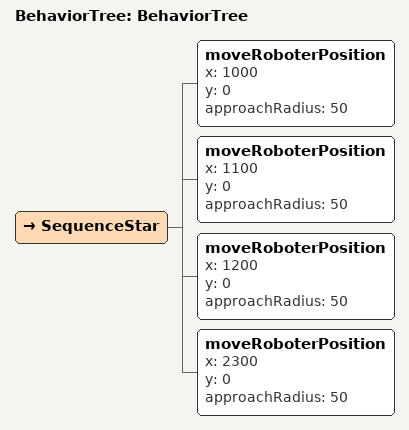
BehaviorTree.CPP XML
<root main_tree_to_execute="BehaviorTree">
  <BehaviorTree ID="BehaviorTree">
    <SequenceStar>
      <moveRoboterPosition x="1000" y="0" approachRadius="50"/>
      <moveRoboterPosition x="1100" y="0" approachRadius="50"/>
      <moveRoboterPosition x="1200" y="0" approachRadius="50"/>
      <moveRoboterPosition x="2300" y="0" approachRadius="50"/>
    </SequenceStar>
  </BehaviorTree>

</root>
